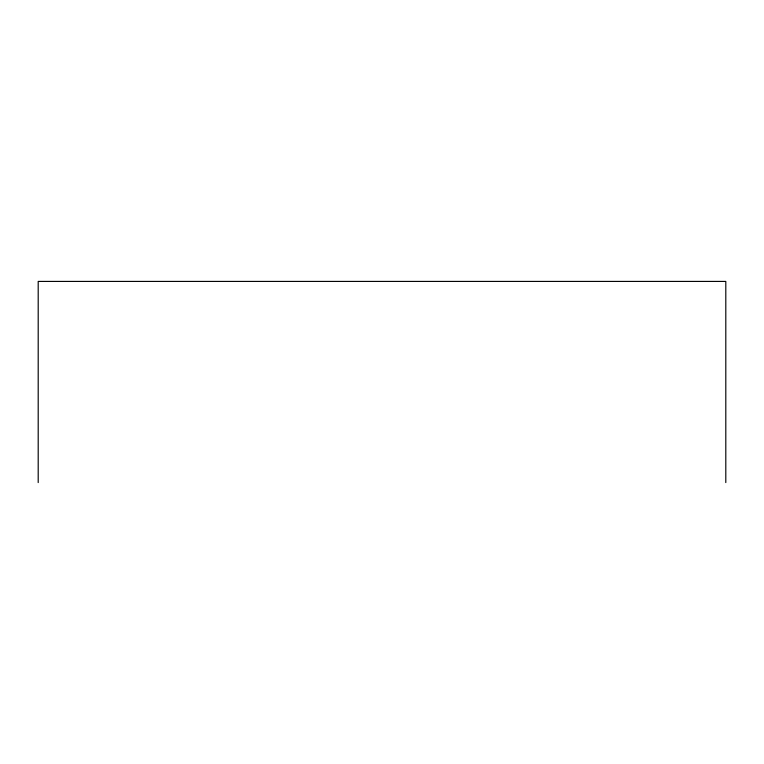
<?xml version="1.0" encoding="UTF-8"?>
<svg xmlns="http://www.w3.org/2000/svg" width="764" height="764" viewBox="0 0 764 764"><rect width="100%" height="100%" fill="white"/><g stroke="black" fill="none" stroke-linecap="round" stroke-linejoin="round"><path stroke-width="1.15" d="M725.8 482.581L725.8 281.419L38.2 281.419L38.2 482.581"/></g></svg>
